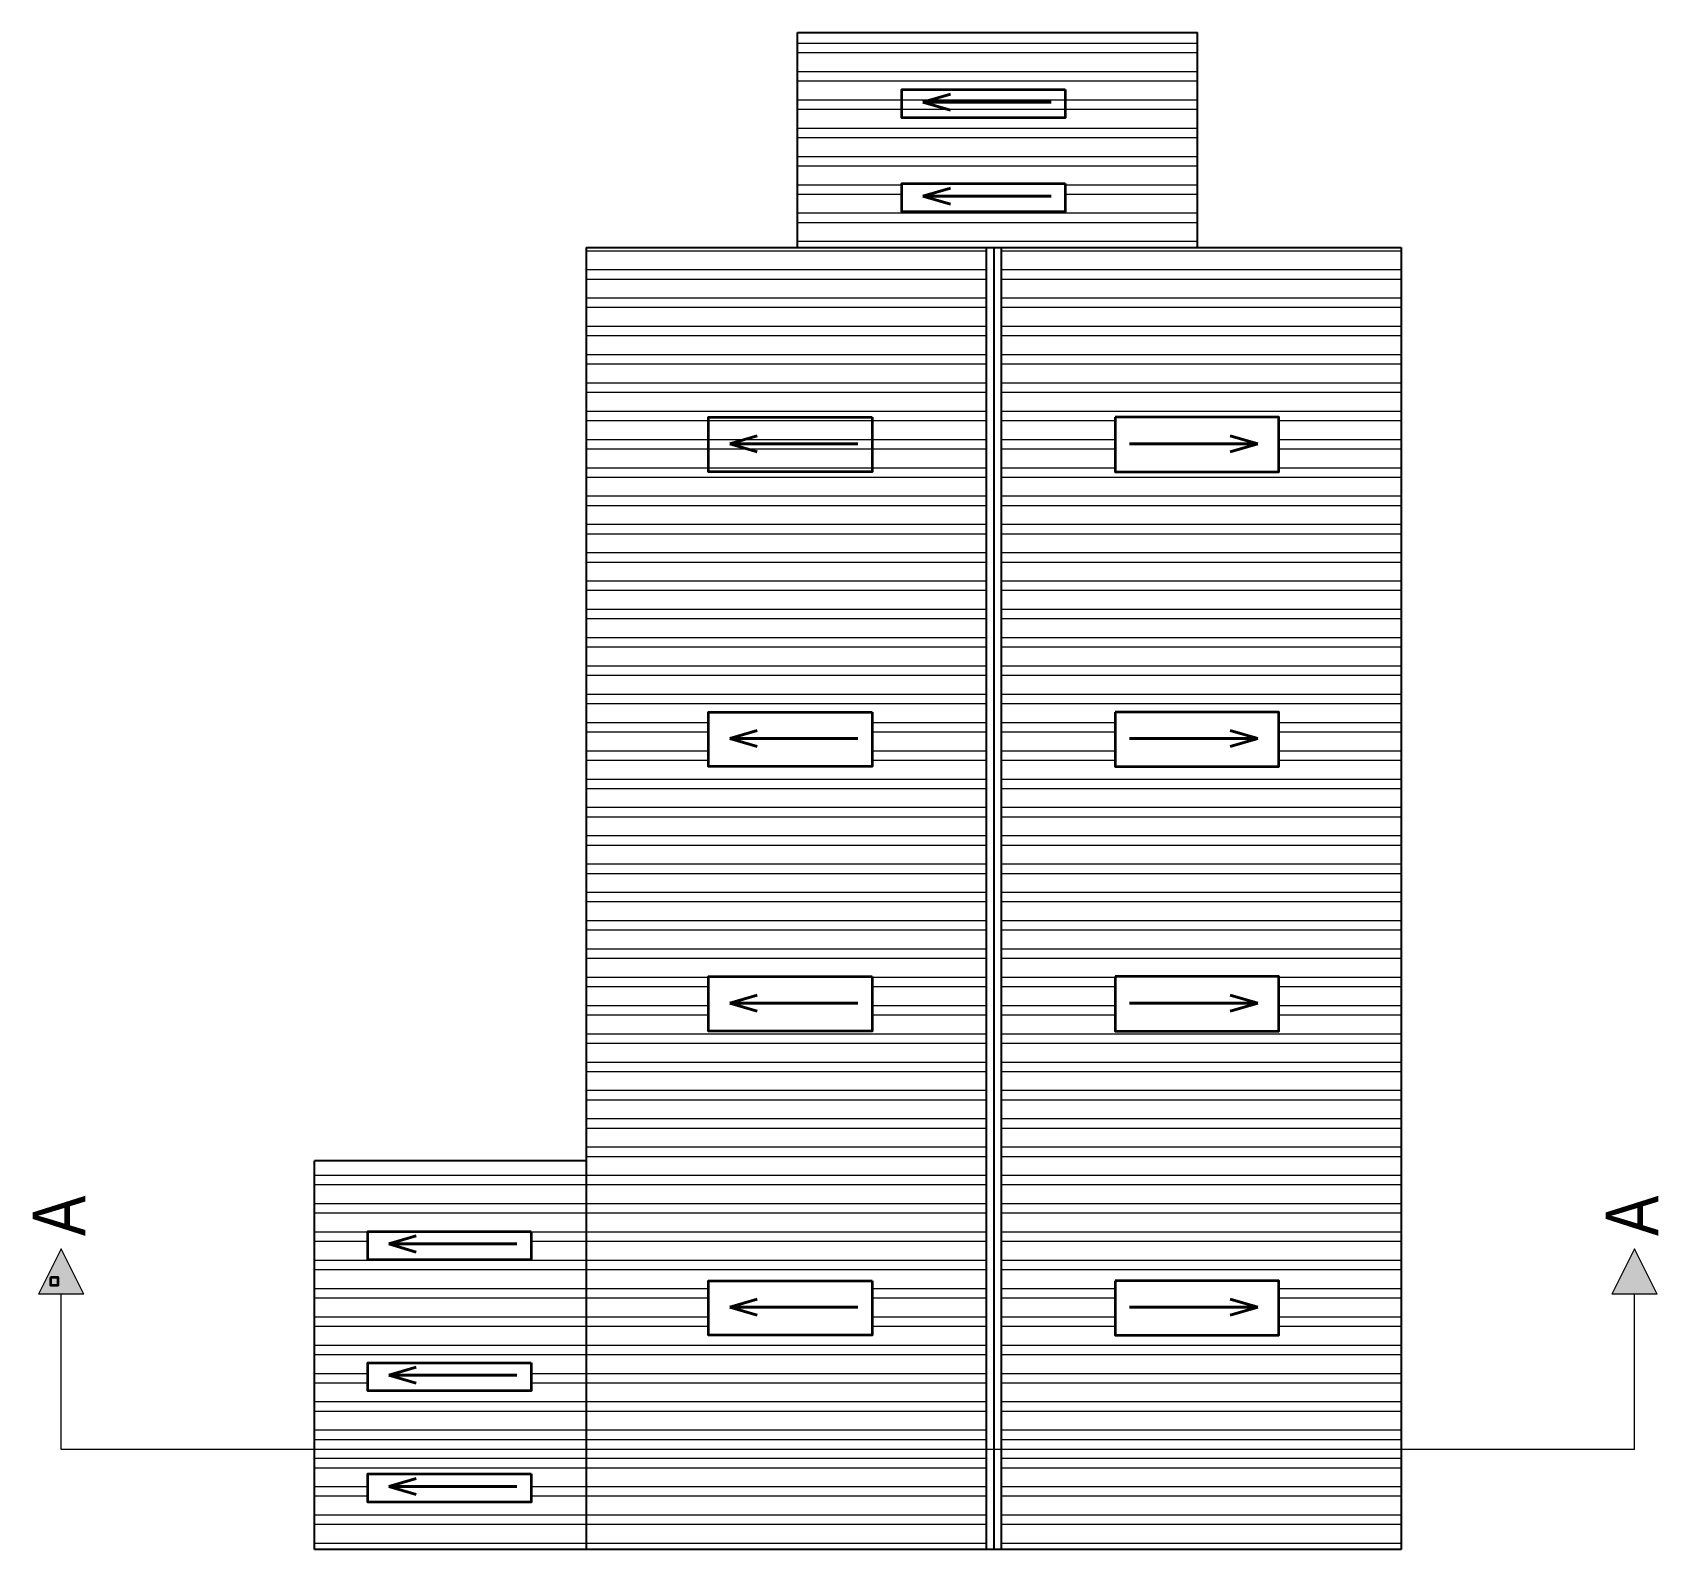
# Model space of a CAD drawing. Header units: inches. Extents: x 0 to 383786, y -45810 to 0.
# Drawn here: x 364748.6 to 365179.5, y -40525.4 to -40123.4 of the extents above; entities that cross this region are included whole.
import ezdxf

# ---------------------------------------------------------------- set-up
doc = ezdxf.new("R2010")
doc.units = ezdxf.units.IN
doc.header["$LTSCALE"] = 2
doc.header["$MEASUREMENT"] = 0
doc.layers.get('0').update_dxf_attribs({"linetype": 'CONTINUOUS'})
for name, color, linetype, lineweight in [('DIM_LINE', 173, 'CONTINUOUS', 20), ('door', 20, 'CONTINUOUS', 35), ('WALL - A', 1, 'CONTINUOUS', 40)]:
    doc.layers.add(name, color=color, linetype=linetype, lineweight=lineweight)
doc.styles.get("Standard").update_dxf_attribs({"font": 'ARIALN.TTF'})
pattern_1 = [(180, (28427.921, 1901.245), (-4e-16, -7.5), []), (180, (28425.421, 1903.745), (-4e-16, -7.5), [])]

msp = doc.modelspace()

# ---------------------------------------------------------------- hatches: boundary and pattern name
at = {"linetype": 'ByBlock', "lineweight": 5}
for points in [[(364756.25, -40445.77), (364762.25, -40457.77), (364750.25, -40457.77)], [(365173.17, -40445.77), (365179.17, -40457.77), (365167.17, -40457.77)]]:
    msp.add_hatch(color=7, dxfattribs=at).paths.add_polyline_path(points)
at = {"layer": 'DIM_LINE'}
h = msp.add_hatch(dxfattribs=at)
h.set_pattern_fill('ANSI32', color=256, scale=20, angle=135)
h.set_pattern_definition(pattern_1)
h.paths.add_polyline_path([(365057.37, -40123.43), (364951.37, -40123.43), (364951.37, -40180.43), (365057.37, -40180.43)])
h.paths.add_polyline_path([(365022.33, -40163.45), (365022.33, -40170.95), (364979, -40170.95), (364979, -40163.45)], flags=16)
h = msp.add_hatch(dxfattribs=at)
h.set_pattern_fill('ANSI32', color=256, scale=20, angle=135)
h.set_pattern_definition(pattern_1)
h.paths.add_polyline_path([(364895.37, -40180.43), (364895.37, -40525.43), (365001.37, -40525.43), (365001.37, -40180.43)])
h.paths.add_polyline_path([(364971.15, -40303.52), (364971.15, -40317.97), (364927.82, -40317.97), (364927.82, -40303.52)], flags=16)
h.paths.add_polyline_path([(364971.15, -40373.63), (364971.15, -40388.08), (364927.82, -40388.08), (364927.82, -40373.63)], flags=16)
h.paths.add_polyline_path([(364971.15, -40454.21), (364971.15, -40468.66), (364927.82, -40468.66), (364927.82, -40454.21)], flags=16)
h = msp.add_hatch(dxfattribs=at)
h.set_pattern_fill('ANSI32', color=256, scale=20, angle=135)
h.set_pattern_definition(pattern_1)
h.paths.add_polyline_path([(365005.37, -40180.43), (365005.37, -40525.43), (365111.37, -40525.43), (365111.37, -40180.43)])
h.paths.add_polyline_path([(365078.92, -40225.39), (365078.92, -40239.84), (365035.6, -40239.84), (365035.6, -40225.39)], flags=16)
h.paths.add_polyline_path([(365078.92, -40303.52), (365078.92, -40317.97), (365035.6, -40317.97), (365035.6, -40303.52)], flags=16)
h.paths.add_polyline_path([(365078.92, -40373.63), (365078.92, -40388.08), (365035.6, -40388.08), (365035.6, -40373.63)], flags=16)
h.paths.add_polyline_path([(365078.92, -40454.21), (365078.92, -40468.66), (365035.6, -40468.66), (365035.6, -40454.21)], flags=16)
h = msp.add_hatch(dxfattribs=at)
h.set_pattern_fill('ANSI32', color=256, scale=20, angle=135)
h.set_pattern_definition(pattern_1)
h.paths.add_polyline_path([(364895.37, -40422.43), (364823.37, -40422.43), (364823.37, -40525.43), (364895.37, -40525.43)])
h.paths.add_polyline_path([(364880.79, -40448.65), (364837.46, -40448.65), (364837.46, -40441.15), (364880.79, -40441.15)], flags=16)
h.paths.add_polyline_path([(364880.79, -40475.93), (364880.79, -40483.43), (364837.46, -40483.43), (364837.46, -40475.93)], flags=16)
h.paths.add_polyline_path([(364880.79, -40505.39), (364880.79, -40512.89), (364837.46, -40512.89), (364837.46, -40505.39)], flags=16)

# ---------------------------------------------------------------- linework, layer by layer
at = {"ltscale": 0.5}
for p, q in [((364951.37, -40180.43), (364951.37, -40123.43)), ((364951.37, -40123.43), (365057.37, -40123.43)), ((365057.37, -40180.43), (365057.37, -40123.43)), ((364895.37, -40180.43), (365111.37, -40180.43)), ((365001.37, -40180.43), (365001.37, -40525.43)), ((365003.37, -40180.43), (365003.37, -40525.43)), ((365005.37, -40180.43), (365005.37, -40525.43)), ((364895.37, -40422.43), (364823.37, -40422.43)), ((364823.37, -40525.43), (364823.37, -40422.43)), ((365111.37, -40525.43), (364823.37, -40525.43))]:
    msp.add_line(p, q, dxfattribs=at)
at = {"color": 242, "ltscale": 0.5, "true_color": 0xcd2027}
for p, q in [((364895.37, -40180.43), (364895.37, -40525.43)), ((365111.37, -40180.43), (365111.37, -40525.43))]:
    msp.add_line(p, q, dxfattribs=at)
at = {"color": 7, "linetype": 'ByBlock', "lineweight": 5}
for p, q in [((364756.25, -40445.77), (364750.25, -40457.77)), ((364762.25, -40457.77), (364756.25, -40445.77)), ((365173.17, -40445.77), (365167.17, -40457.77)), ((365179.17, -40457.77), (365173.17, -40445.77)), ((364762.25, -40457.77), (364750.25, -40457.77)), ((364756.25, -40498.94), (364756.25, -40457.77)), ((365179.17, -40457.77), (365167.17, -40457.77)), ((365173.17, -40498.94), (365173.17, -40457.77)), ((365173.17, -40498.94), (364756.25, -40498.94))]:
    msp.add_line(p, q, dxfattribs=at)
at = {"layer": 'door', "ltscale": 0.5}
for points in [[(365022.33, -40138.54), (365022.33, -40146.04), (364979, -40146.04), (364979, -40138.54)], [(365022.33, -40163.45), (365022.33, -40170.95), (364979, -40170.95), (364979, -40163.45)], [(364971.15, -40225.39), (364971.15, -40239.84), (364927.82, -40239.84), (364927.82, -40225.39)], [(365035.6, -40225.39), (365035.6, -40239.84), (365078.92, -40239.84), (365078.92, -40225.39)], [(364971.15, -40303.52), (364971.15, -40317.97), (364927.82, -40317.97), (364927.82, -40303.52)], [(365035.6, -40303.52), (365035.6, -40317.97), (365078.92, -40317.97), (365078.92, -40303.52)], [(364971.15, -40373.63), (364971.15, -40388.08), (364927.82, -40388.08), (364927.82, -40373.63)], [(365035.6, -40373.63), (365035.6, -40388.08), (365078.92, -40388.08), (365078.92, -40373.63)], [(364880.79, -40441.15), (364880.79, -40448.65), (364837.46, -40448.65), (364837.46, -40441.15)], [(364753.4, -40453.38), (364753.4, -40455.38), (364755.4, -40455.38), (364755.4, -40453.38)], [(364971.15, -40454.21), (364971.15, -40468.66), (364927.82, -40468.66), (364927.82, -40454.21)], [(365035.6, -40454.21), (365035.6, -40468.66), (365078.92, -40468.66), (365078.92, -40454.21)], [(364880.79, -40475.93), (364880.79, -40483.43), (364837.46, -40483.43), (364837.46, -40475.93)], [(364880.79, -40505.39), (364880.79, -40512.89), (364837.46, -40512.89), (364837.46, -40505.39)]]:
    msp.add_lwpolyline(points, close=True, dxfattribs=at)
at = {"layer": 'WALL - A'}
for p, q in [((364984.59, -40141.86), (364991.89, -40139.74)), ((365018.57, -40141.86), (364984.59, -40141.86)), ((364984.59, -40141.86), (364991.89, -40143.99)), ((364984.59, -40166.77), (364991.89, -40164.65)), ((365018.57, -40166.77), (364984.59, -40166.77)), ((364984.59, -40166.77), (364991.89, -40168.9)), ((364933.41, -40232.42), (364940.71, -40230.3)), ((364967.39, -40232.42), (364933.41, -40232.42)), ((364933.41, -40232.42), (364940.71, -40234.55)), ((365039.36, -40232.42), (365073.34, -40232.42)), ((365073.34, -40232.42), (365066.04, -40230.3)), ((365073.34, -40232.42), (365066.04, -40234.55)), ((364933.41, -40310.55), (364940.71, -40308.42)), ((364967.39, -40310.55), (364933.41, -40310.55)), ((364933.41, -40310.55), (364940.71, -40312.67)), ((365039.36, -40310.55), (365073.34, -40310.55)), ((365073.34, -40310.55), (365066.04, -40308.42)), ((365073.34, -40310.55), (365066.04, -40312.67)), ((364933.41, -40380.66), (364940.71, -40378.54)), ((364967.39, -40380.66), (364933.41, -40380.66)), ((364933.41, -40380.66), (364940.71, -40382.79)), ((365039.36, -40380.66), (365073.34, -40380.66)), ((365073.34, -40380.66), (365066.04, -40378.54)), ((365073.34, -40380.66), (365066.04, -40382.79)), ((364843.05, -40444.47), (364850.35, -40442.35)), ((364877.03, -40444.47), (364843.05, -40444.47)), ((364843.05, -40444.47), (364850.35, -40446.6)), ((364933.41, -40461.24), (364940.71, -40459.11)), ((364967.39, -40461.24), (364933.41, -40461.24)), ((364933.41, -40461.24), (364940.71, -40463.36)), ((365039.36, -40461.24), (365073.34, -40461.24)), ((365073.34, -40461.24), (365066.04, -40459.11)), ((365073.34, -40461.24), (365066.04, -40463.36)), ((364843.05, -40479.25), (364850.35, -40477.13)), ((364877.03, -40479.25), (364843.05, -40479.25)), ((364843.05, -40479.25), (364850.35, -40481.38)), ((364843.05, -40508.72), (364850.35, -40506.59)), ((364877.03, -40508.72), (364843.05, -40508.72)), ((364843.05, -40508.72), (364850.35, -40510.84))]:
    msp.add_line(p, q, dxfattribs=at)

# ---------------------------------------------------------------- texts
at = {"color": 7, "linetype": 'ByBlock', "lineweight": 5, "char_height": 14, "width": 26.5803, "attachment_point": 3, "rotation": 90}
for insert in [(364748.63, -40431.66), (365165.55, -40431.66)]:
    msp.add_mtext('A', dxfattribs=dict(at, insert=insert))

doc.saveas('drawing.dxf')
